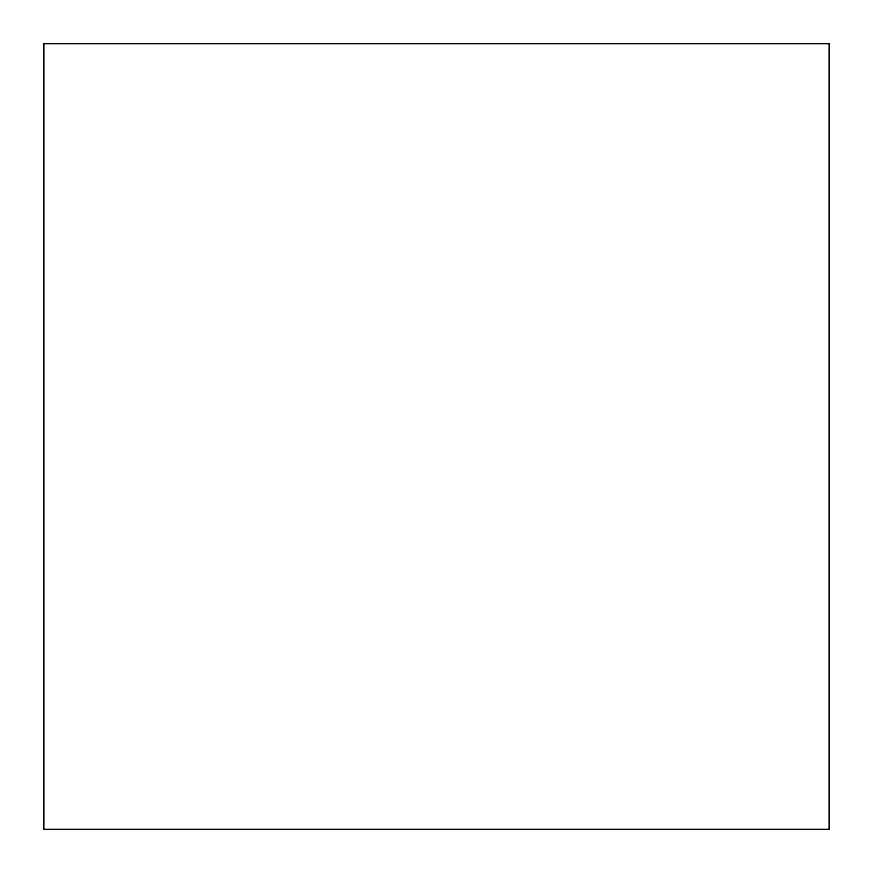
<?xml version="1.0" encoding="UTF-8"?>
<svg xmlns="http://www.w3.org/2000/svg" width="873" height="873" viewBox="0 0 873 873"><rect width="100%" height="100%" fill="white"/><g stroke="black" fill="none" stroke-linecap="round" stroke-linejoin="round"><path stroke-width="1.31" d="M43.65 829.35L43.65 43.65L829.35 43.65L829.35 829.35L43.65 829.35L43.65 43.65M829.35 829.35L829.35 43.65"/></g></svg>
